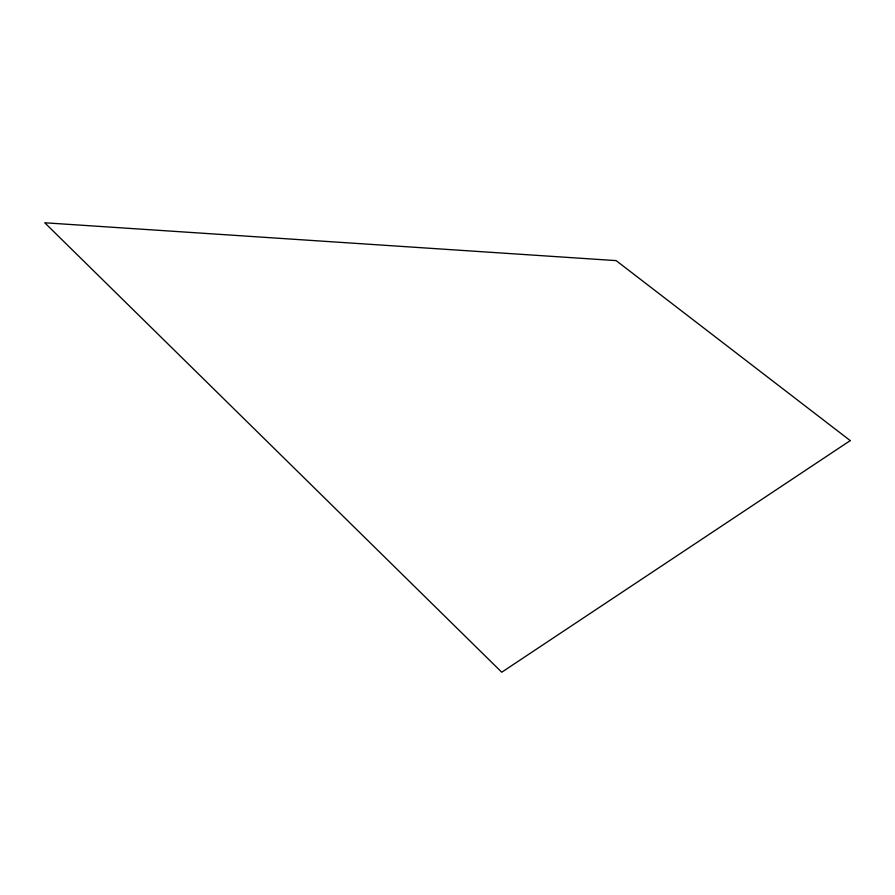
<?xml version="1.0" encoding="UTF-8"?>
<svg xmlns="http://www.w3.org/2000/svg" width="895" height="895" viewBox="0 0 895 895"><rect width="100%" height="100%" fill="white"/><g stroke="black" fill="none" stroke-linecap="round" stroke-linejoin="round"><path stroke-width="1.34" d="M850.25 440.608L501.748 672.223L44.75 222.777L616.129 260.613L850.25 440.608"/></g></svg>
